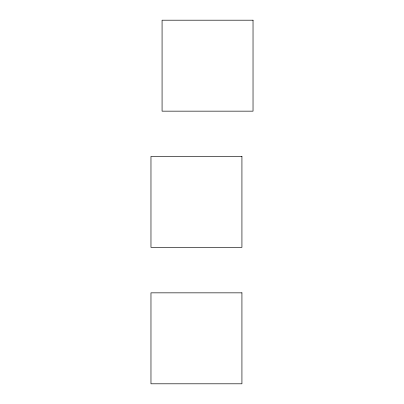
<?xml version="1.0" encoding="UTF-8"?>
<svg xmlns="http://www.w3.org/2000/svg" width="404" height="404" viewBox="0 0 404 404"><rect width="100%" height="100%" fill="white"/><g stroke="black" fill="none" stroke-linecap="round" stroke-linejoin="round"><path stroke-width="0.61" d="M253.03 20.2L162.075 20.2L162.075 111.156L253.03 111.156L253.03 20.2M241.925 156.409L150.97 156.409L150.97 247.364L241.925 247.364L241.925 156.409M241.925 292.844L150.97 292.844L150.97 383.8L241.925 383.8L241.925 292.844"/></g></svg>
